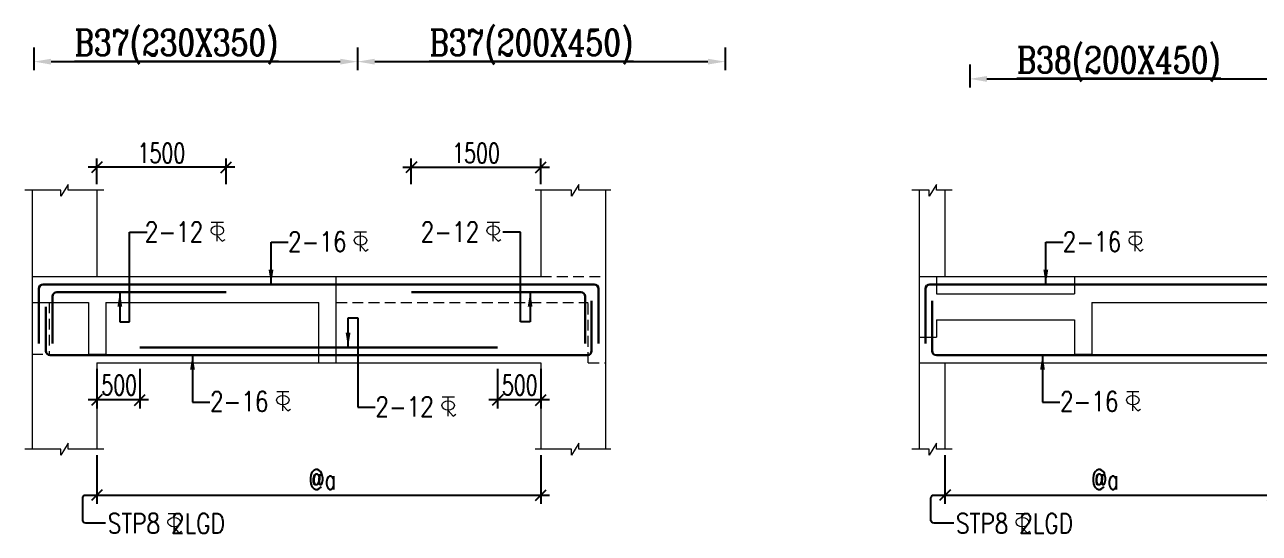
# Model space of a CAD drawing. Header units: millimetres. Extents: x 1255966 to 1543012, y 318612 to 465611.
# Drawn here: x 1480263 to 1494569, y 335125 to 341017 of the extents above; entities that cross this region are included whole.
import ezdxf

# ---------------------------------------------------------------- set-up
doc = ezdxf.new("R2010")
doc.units = ezdxf.units.MM
doc.header["$LTSCALE"] = 500
doc.header["$MEASUREMENT"] = 0
doc.header["$PDMODE"] = 34
doc.linetypes.add('HIDDEN', pattern=[0.375, 0.25, -0.125])
doc.layers.get('Defpoints').update_dxf_attribs({"lineweight": 0})
for name, color, linetype, lineweight in [('BEAM ELE', 2, 'Continuous', 15), ('DIM', 1, 'Continuous', 20), ('TAXT', 3, 'Continuous', 15), ('TEXT', 7, 'Continuous', 13), ('TEXT2', 3, 'Continuous', 15), ('TOWER AREA BEAM..', 3, 'Continuous', 20)]:
    doc.layers.add(name, color=color, linetype=linetype, lineweight=lineweight)
for name, color, linetype in [('D', 10, 'Continuous'), ('ST DIM.', 1, 'Continuous'), ('STEEL', 1, 'Continuous')]:
    doc.layers.add(name, color=color, linetype=linetype)
doc.styles.add('2MM', font='romans.shx', dxfattribs={"width": 0.7})
doc.styles.add('BHTESHT$0$HSCC2', font='romanc.shx')
doc.styles.add('haider', font='romans.shx')
doc.dimstyles.new('SHUIB MOD.', dxfattribs={"dimtxt": 230, "dimasz": 130, "dimexe": 100, "dimexo": 70, "dimgap": 50, "dimtad": 2, "dimdec": 0, "dimzin": 4, "dimdsep": 46, "dimtxsty": '2MM', "dimblk": 'OBLIQUE', "dimcen": 0.09, "dimdle": 100, "dimclrd": 1, "dimclre": 1, "dimclrt": 3, "dimadec": 0, "dimazin": 0, "dimtfac": 1, "dimtdec": 0, "dimtix": 1, "dimtmove": 2, "dimatfit": 3, "dimfxl": 100, "dimtolj": 1, "dimlwd": -1, "dimarcsym": 0})

# ---------------------------------------------------------------- blocks, each defined once
blk = doc.blocks.new('*D566')
at = {"layer": 'Defpoints', "color": 0, "ltscale": 100, "transparency": 16777216}
for p in [(1484119, 340824, 6), (1488379, 340824, 6), (1488379, 340589)]:
    blk.add_point(p, dxfattribs=at)
at = {"layer": 'ST DIM.', "color": 1, "lineweight": -2, "ltscale": 100, "transparency": 16777216}
for p, q in [((1484119, 340754), (1484119, 340489)), ((1488379, 340754), (1488379, 340489))]:
    blk.add_line(p, q, dxfattribs=at)
at = {"layer": 'ST DIM.', "color": 1, "ltscale": 100, "transparency": 16777216}
blk.add_line((1484319, 340589), (1488179, 340589), dxfattribs=at)
for points in [[(1484319, 340622), (1484319, 340555), (1484119, 340589)], [(1488179, 340622), (1488179, 340555), (1488379, 340589)]]:
    blk.add_solid(points, dxfattribs=at)
blk = doc.blocks.new('*D567')
at = {"layer": 'Defpoints', "color": 0, "ltscale": 100, "transparency": 16777216}
for p in [(1480369, 340824, 6), (1484119, 340824, 6), (1484119, 340589)]:
    blk.add_point(p, dxfattribs=at)
at = {"layer": 'ST DIM.', "color": 1, "lineweight": -2, "ltscale": 100, "transparency": 16777216}
for p, q in [((1480369, 340754), (1480369, 340489)), ((1484119, 340754), (1484119, 340489))]:
    blk.add_line(p, q, dxfattribs=at)
at = {"layer": 'ST DIM.', "color": 1, "ltscale": 100, "transparency": 16777216}
blk.add_line((1480569, 340589), (1483919, 340589), dxfattribs=at)
for points in [[(1480569, 340622), (1480569, 340555), (1480369, 340589)], [(1483919, 340622), (1483919, 340555), (1484119, 340589)]]:
    blk.add_solid(points, dxfattribs=at)
blk = doc.blocks.new('*D607')
at = {"layer": 'Defpoints', "color": 0, "ltscale": 100, "transparency": 16777216}
for p in [(1491213, 340624, 6), (1495163, 340624, 6), (1495163, 340389)]:
    blk.add_point(p, dxfattribs=at)
at = {"layer": 'ST DIM.', "color": 1, "lineweight": -2, "ltscale": 100, "transparency": 16777216}
for p, q in [((1491213, 340554), (1491213, 340289)), ((1495163, 340554), (1495163, 340289))]:
    blk.add_line(p, q, dxfattribs=at)
at = {"layer": 'ST DIM.', "color": 1, "ltscale": 100, "transparency": 16777216}
blk.add_line((1491413, 340389), (1494963, 340389), dxfattribs=at)
for points in [[(1491413, 340422), (1491413, 340355), (1491213, 340389)], [(1494963, 340422), (1494963, 340355), (1495163, 340389)]]:
    blk.add_solid(points, dxfattribs=at)
blk = doc.blocks.new('_Oblique')
at = {"color": 0, "linetype": 'ByBlock', "lineweight": -2}
blk.add_line((-0.5, -0.5), (0.5, 0.5), dxfattribs=at)
blk = doc.blocks.new('A$C76682FD6')
at = {"layer": 'TEXT', "color": 3, "ltscale": 0.2}
for p, q in [((143, 219), (2, 219)), ((72, 0), (72, 219)), ((72, 63), (128, 0)), ((128, 0), (162, 21))]:
    blk.add_line(p, q, dxfattribs=at)
blk.add_ellipse((72, 124), major_axis=(72.3, 0), ratio=0.753223, dxfattribs=at)
blk = doc.blocks.new('*D616')
at = {"layer": 'Defpoints', "color": 0, "ltscale": 100, "transparency": 16777216}
for p in [(1481098, 336099, 6), (1486243, 336099, 6), (1486243, 335568)]:
    blk.add_point(p, dxfattribs=at)
at = {"layer": 'ST DIM.', "color": 1, "lineweight": -2, "ltscale": 100, "transparency": 16777216}
for p, q in [((1481098, 336029), (1481098, 335468)), ((1486243, 336029), (1486243, 335468))]:
    blk.add_line(p, q, dxfattribs=at)
at = {"layer": 'ST DIM.', "color": 1, "ltscale": 100, "transparency": 16777216}
blk.add_line((1480998, 335568), (1486343, 335568), dxfattribs=at)
at = {"layer": 'ST DIM.', "color": 1, "ltscale": 100, "transparency": 16777216, "xscale": 125, "yscale": 125, "zscale": 125, "rotation": 180}
blk.add_blockref('_Oblique', (1481098, 335568), dxfattribs=at)
at = {"layer": 'ST DIM.', "color": 1, "ltscale": 100, "transparency": 16777216, "xscale": 125, "yscale": 125, "zscale": 125}
blk.add_blockref('_Oblique', (1486243, 335568), dxfattribs=at)
at = {"layer": 'ST DIM.', "color": 3, "ltscale": 100, "transparency": 16777216, "insert": (1483711, 335749), "char_height": 230, "attachment_point": 5, "style": '2MM'}
blk.add_mtext('\\A1;@a', dxfattribs=at)
blk = doc.blocks.new('*D619')
at = {"layer": 'Defpoints', "color": 0, "ltscale": 100, "transparency": 16777216}
for p in [(1490926, 336099, 6), (1494726, 336099, 6), (1494726, 335568)]:
    blk.add_point(p, dxfattribs=at)
at = {"layer": 'ST DIM.', "color": 1, "lineweight": -2, "ltscale": 100, "transparency": 16777216}
for p, q in [((1490926, 336029), (1490926, 335468)), ((1494726, 336029), (1494726, 335468))]:
    blk.add_line(p, q, dxfattribs=at)
at = {"layer": 'ST DIM.', "color": 1, "ltscale": 100, "transparency": 16777216}
blk.add_line((1490826, 335568), (1494826, 335568), dxfattribs=at)
at = {"layer": 'ST DIM.', "color": 1, "ltscale": 100, "transparency": 16777216, "xscale": 125, "yscale": 125, "zscale": 125, "rotation": 180}
blk.add_blockref('_Oblique', (1490926, 335568), dxfattribs=at)
at = {"layer": 'ST DIM.', "color": 1, "ltscale": 100, "transparency": 16777216, "xscale": 125, "yscale": 125, "zscale": 125}
blk.add_blockref('_Oblique', (1494726, 335568), dxfattribs=at)
at = {"layer": 'ST DIM.', "color": 3, "ltscale": 100, "transparency": 16777216, "insert": (1492780, 335749), "char_height": 230, "attachment_point": 5, "style": '2MM'}
blk.add_mtext('\\A1;@a', dxfattribs=at)
blk = doc.blocks.new('*D636')
at = {"layer": 'Defpoints', "color": 0, "ltscale": 100, "transparency": 16777216}
for p in [(1485743, 337099), (1486243, 337099), (1485743, 336670)]:
    blk.add_point(p, dxfattribs=at)
at = {"layer": 'ST DIM.', "color": 1, "lineweight": -2, "ltscale": 100, "transparency": 16777216}
for p, q in [((1485743, 337029), (1485743, 336570)), ((1486243, 337029), (1486243, 336570))]:
    blk.add_line(p, q, dxfattribs=at)
at = {"layer": 'ST DIM.', "color": 1, "ltscale": 100, "transparency": 16777216}
blk.add_line((1486343, 336670), (1485643, 336670), dxfattribs=at)
at = {"layer": 'ST DIM.', "color": 1, "ltscale": 100, "transparency": 16777216, "xscale": 125, "yscale": 125, "zscale": 125, "rotation": 180}
blk.add_blockref('_Oblique', (1485743, 336670), dxfattribs=at)
at = {"layer": 'ST DIM.', "color": 1, "ltscale": 100, "transparency": 16777216, "xscale": 125, "yscale": 125, "zscale": 125}
blk.add_blockref('_Oblique', (1486243, 336670), dxfattribs=at)
at = {"layer": 'ST DIM.', "color": 3, "ltscale": 100, "transparency": 16777216, "insert": (1486000, 336842), "char_height": 230, "attachment_point": 5, "style": '2MM'}
blk.add_mtext('\\A1;500', dxfattribs=at)
blk = doc.blocks.new('*D637')
at = {"layer": 'Defpoints', "color": 0, "ltscale": 100, "transparency": 16777216}
for p in [(1481098, 337099), (1481598, 337099), (1481098, 336670)]:
    blk.add_point(p, dxfattribs=at)
at = {"layer": 'ST DIM.', "color": 1, "lineweight": -2, "ltscale": 100, "transparency": 16777216}
for p, q in [((1481098, 337029), (1481098, 336570)), ((1481598, 337029), (1481598, 336570))]:
    blk.add_line(p, q, dxfattribs=at)
at = {"layer": 'ST DIM.', "color": 1, "ltscale": 100, "transparency": 16777216}
blk.add_line((1481698, 336670), (1480998, 336670), dxfattribs=at)
at = {"layer": 'ST DIM.', "color": 1, "ltscale": 100, "transparency": 16777216, "xscale": 125, "yscale": 125, "zscale": 125, "rotation": 180}
blk.add_blockref('_Oblique', (1481098, 336670), dxfattribs=at)
at = {"layer": 'ST DIM.', "color": 1, "ltscale": 100, "transparency": 16777216, "xscale": 125, "yscale": 125, "zscale": 125}
blk.add_blockref('_Oblique', (1481598, 336670), dxfattribs=at)
at = {"layer": 'ST DIM.', "color": 3, "ltscale": 100, "transparency": 16777216, "insert": (1481358, 336842), "char_height": 230, "attachment_point": 5, "style": '2MM'}
blk.add_mtext('\\A1;500', dxfattribs=at)
blk = doc.blocks.new('*D638')
at = {"layer": 'Defpoints', "color": 0, "ltscale": 100, "transparency": 16777216}
for p in [(1486243, 339365), (1484743, 339099), (1486243, 339099)]:
    blk.add_point(p, dxfattribs=at)
at = {"layer": 'ST DIM.', "color": 1, "lineweight": -2, "ltscale": 100, "transparency": 16777216}
for p, q in [((1484743, 339169), (1484743, 339465)), ((1486243, 339169), (1486243, 339465))]:
    blk.add_line(p, q, dxfattribs=at)
at = {"layer": 'ST DIM.', "color": 1, "ltscale": 100, "transparency": 16777216}
blk.add_line((1484643, 339365), (1486343, 339365), dxfattribs=at)
at = {"layer": 'ST DIM.', "color": 1, "ltscale": 100, "transparency": 16777216, "xscale": 125, "yscale": 125, "zscale": 125, "rotation": 180}
blk.add_blockref('_Oblique', (1484743, 339365), dxfattribs=at)
at = {"layer": 'ST DIM.', "color": 1, "ltscale": 100, "transparency": 16777216, "xscale": 125, "yscale": 125, "zscale": 125}
blk.add_blockref('_Oblique', (1486243, 339365), dxfattribs=at)
at = {"layer": 'ST DIM.', "color": 3, "ltscale": 100, "transparency": 16777216, "insert": (1485493, 339530), "char_height": 230, "attachment_point": 5, "style": '2MM'}
blk.add_mtext('\\A1;1500', dxfattribs=at)
blk = doc.blocks.new('*D639')
at = {"layer": 'Defpoints', "color": 0, "ltscale": 100, "transparency": 16777216}
for p in [(1481098, 339365), (1481098, 339099), (1482598, 339099)]:
    blk.add_point(p, dxfattribs=at)
at = {"layer": 'ST DIM.', "color": 1, "lineweight": -2, "ltscale": 100, "transparency": 16777216}
for p, q in [((1481098, 339169), (1481098, 339465)), ((1482598, 339169), (1482598, 339465))]:
    blk.add_line(p, q, dxfattribs=at)
at = {"layer": 'ST DIM.', "color": 1, "ltscale": 100, "transparency": 16777216}
blk.add_line((1482698, 339365), (1480998, 339365), dxfattribs=at)
at = {"layer": 'ST DIM.', "color": 1, "ltscale": 100, "transparency": 16777216, "xscale": 125, "yscale": 125, "zscale": 125, "rotation": 180}
blk.add_blockref('_Oblique', (1481098, 339365), dxfattribs=at)
at = {"layer": 'ST DIM.', "color": 1, "ltscale": 100, "transparency": 16777216, "xscale": 125, "yscale": 125, "zscale": 125}
blk.add_blockref('_Oblique', (1482598, 339365), dxfattribs=at)
at = {"layer": 'ST DIM.', "color": 3, "ltscale": 100, "transparency": 16777216, "insert": (1481848, 339530), "char_height": 230, "attachment_point": 5, "style": '2MM'}
blk.add_mtext('\\A1;1500', dxfattribs=at)

msp = doc.modelspace()

# ---------------------------------------------------------------- linework, layer by layer
at = {"layer": 'BEAM ELE', "color": 3}
for points in [[(1481181.5, 339098.8), (1480768.4, 339098.8), (1480768.4, 339167.4), (1480683.8, 339030.8), (1480683.8, 339098.8), (1480263.3, 339098.8)], [(1487056.1, 339098.8), (1486684.3, 339098.8), (1486684.3, 339167.4), (1486599.8, 339030.8), (1486599.8, 339098.8), (1486177.3, 339098.8)], [(1491009.4, 339098.8), (1490826.6, 339098.8), (1490826.6, 339167.4), (1490742.1, 339030.8), (1490742.1, 339098.8), (1490541.2, 339098.8)], [(1481181.5, 336098.8), (1480768.4, 336098.8), (1480768.4, 336167.4), (1480683.8, 336030.8), (1480683.8, 336098.8), (1480263.3, 336098.8)], [(1487056.1, 336098.8), (1486684.3, 336098.8), (1486684.3, 336167.4), (1486599.8, 336030.8), (1486599.8, 336098.8), (1486177.3, 336098.8)], [(1491009.4, 336098.8), (1490826.6, 336098.8), (1490826.6, 336167.4), (1490742.1, 336030.8), (1490742.1, 336098.8), (1490541.2, 336098.8)]]:
    msp.add_lwpolyline(points, dxfattribs=at)
at = {"layer": 'ST DIM.'}
for points in [[(1481199.7, 335243.1), (1480971.3, 335243.1, -0.4142136), (1480935.6, 335278.9), (1480935.6, 335532.5, -0.4142136), (1480971.3, 335568.3), (1481921.5, 335568.3)], [(1491027.6, 335243.1), (1490799.3, 335243.1, -0.4142136), (1490763.5, 335278.9), (1490763.5, 335532.5, -0.4142136), (1490799.3, 335568.3), (1490926.3, 335568.3)]]:
    msp.add_lwpolyline(points, format="xyb", dxfattribs=at)
at = {"layer": 'STEEL', "color": 4, "lineweight": 30, "ltscale": 10}
for p, q in [((1480426.4, 337325.1), (1480426.4, 337958.8)), ((1480476.4, 338008.8), (1486860.8, 338008.8)), ((1480635.1, 337918.8), (1482598.4, 337918.8)), ((1486706.7, 337918.8), (1484743.4, 337918.8)), ((1486910.6, 337325.1), (1486910.6, 337958.8)), ((1490699.8, 337325.1), (1490699.8, 337958.8)), ((1490749.8, 338008.8), (1496228.5, 338008.8)), ((1480510, 337238.8), (1480510, 337748.3)), ((1480585.1, 337325.1), (1480585.1, 337868.8)), ((1486756.7, 337325.1), (1486756.7, 337868.8)), ((1486832.5, 337238.8), (1486832.5, 337819.8)), ((1490776.3, 337238.8), (1490776.3, 337819.8)), ((1480560, 337188.8), (1486782.5, 337188.8)), ((1481598.4, 337278.8), (1485743.4, 337278.8)), ((1490826.3, 337188.8), (1496136.8, 337188.8))]:
    msp.add_line(p, q, dxfattribs=at)
for centre, start, end in [((1480476.4, 337958.8), 90, 180), ((1480635.1, 337868.8), 90, 180), ((1486706.7, 337868.8), 0, 90), ((1486860.6, 337958.8), 0, 90), ((1490749.8, 337958.8), 90, 180), ((1480560, 337238.8), 180, 270), ((1486782.5, 337238.8), 270, 0), ((1490826.3, 337238.8), 180, 270)]:
    msp.add_arc(centre, 50, start, end, dxfattribs=at)
at = {"layer": 'TOWER AREA BEAM..'}
for p, q in [((1480348.4, 339098.8), (1480348.4, 336098.8)), ((1481098.4, 339098.8), (1481098.4, 338098.8)), ((1486243.4, 339098.8), (1486243.4, 338098.8)), ((1486993.4, 339098.8), (1486993.4, 338098.8)), ((1490626.3, 339098.8), (1490626.3, 338098.8)), ((1490926.3, 339098.8), (1490926.3, 338098.8)), ((1480348.4, 338098.8), (1486243.4, 338098.8)), ((1483873.3, 337098.8), (1483873.3, 338098.8)), ((1486993.4, 338098.8), (1486993.4, 337098.8)), ((1490626.3, 338098.8), (1490626.3, 337098.8)), ((1490626.3, 338098.8), (1496376.3, 338098.8)), ((1490826.3, 338098.8), (1490826.3, 337898.8)), ((1492426.3, 338098.8), (1492426.3, 337898.8)), ((1490826.3, 337898.8), (1492426.3, 337898.8)), ((1480348.4, 337798.8), (1481003.3, 337798.8)), ((1481003.3, 337798.8), (1481003.3, 337198.8)), ((1481203.3, 337798.8), (1483673.3, 337798.8)), ((1481203.3, 337798.8), (1481203.3, 337198.8)), ((1483673.3, 337098.8), (1483673.3, 337798.8)), ((1492626.3, 337798.8), (1496176.3, 337798.8)), ((1492626.3, 337798.8), (1492626.3, 337198.8)), ((1490826.3, 337598.8), (1490826.3, 337398.8)), ((1490826.3, 337598.8), (1492426.3, 337598.8)), ((1492426.3, 337598.8), (1492426.3, 337198.8)), ((1490626.3, 337398.8), (1490826.3, 337398.8)), ((1481003.3, 337198.8), (1481203.3, 337198.8)), ((1492426.3, 337198.8), (1492626.3, 337198.8)), ((1481098.4, 337098.8), (1481098.4, 336098.8)), ((1481098.4, 337098.8), (1486243.4, 337098.8)), ((1486243.4, 337098.8), (1486243.4, 336098.8)), ((1486993.4, 337098.8), (1486993.4, 336098.8)), ((1490626.3, 337098.8), (1494726.3, 337098.8)), ((1490626.3, 337098.8), (1490626.3, 336098.8)), ((1490926.3, 337098.8), (1490926.3, 336098.8))]:
    msp.add_line(p, q, dxfattribs=at)
at = {"layer": 'TOWER AREA BEAM..', "linetype": 'HIDDEN'}
for p, q in [((1486243.4, 338098.8), (1486993.4, 338098.8)), ((1480548.4, 337798.8), (1480548.4, 337198.8)), ((1483873.3, 337798.8), (1486793.4, 337798.8)), ((1486793.4, 337098.8), (1486793.4, 337798.8)), ((1480348.4, 337198.8), (1480548.4, 337198.8)), ((1486793.4, 337098.8), (1486993.4, 337098.8))]:
    msp.add_line(p, q, dxfattribs=at)

# ---------------------------------------------------------------- block references
at = {"layer": 'DIM', "lineweight": 0}
for p in [(1482422.9, 338507.5), (1484082.4, 338394.3), (1485619.9, 338507.5), (1493059.2, 338394.3), (1483182.5, 336543.5), (1493031.4, 336543.5), (1485098.6, 336483.1), (1481922.2, 335130.4), (1491750.1, 335130.4)]:
    msp.add_blockref('A$C76682FD6', p, dxfattribs=at)

# ---------------------------------------------------------------- texts
at = {"layer": 'TAXT', "style": 'BHTESHT$0$HSCC2', "width": 0.8}
for s, p in [('%%UB37(230X350)', (1480838.8, 340659.5)), ('%%UB37(200X450)', (1484951.1, 340659.5)), ('%%UB38(200X450)', (1491757.4, 340459.5))]:
    msp.add_text(s, height=300, dxfattribs=at).set_placement(p)
at = {"layer": 'TEXT2', "color": 3, "style": 'haider', "width": 0.8}
for s, p in [('2-12', (1481654.8, 338502.3)), ('2-16', (1483314.4, 338389.2)), ('2-12', (1484851.9, 338502.3)), ('2-16', (1492291.2, 338389.2)), ('2-16', (1482410.2, 336538.3)), ('2-16', (1492259.1, 336538.3)), ('2-12', (1484326.2, 336477.9)), ('STP8 2LGD', (1481225.5, 335125.2)), ('STP8 2LGD', (1491053.4, 335125.2))]:
    msp.add_text(s, height=230, dxfattribs=at).set_placement(p)

# ---------------------------------------------------------------- dimensions: what is measured, and where the dimension line sits
at = {"layer": 'ST DIM.', "ltscale": 100}
for base, p1, p2, text, override, picture, middle in [((1484118.9, 340588.6, -6.3), (1480368.9, 340823.7), (1484118.9, 340823.7), ' ', {"dimasz": 200, "dimsah": 1}, '*D567', (1483422.6, 340769, -6.3)), ((1488378.9, 340588.6, -6.3), (1484118.9, 340823.7), (1488378.9, 340823.7), ' ', {"dimasz": 200, "dimsah": 1}, '*D566', (1487410, 340769, -6.3)), ((1495162.7, 340388.6, -6.3), (1491212.7, 340623.7), (1495162.7, 340623.7), ' ', {"dimasz": 200, "dimsah": 1}, '*D607', (1493990.9, 340569, -6.3)), ((1486243.4, 335568.3, -6.3), (1481098.4, 336098.8), (1486243.4, 336098.8), '@a', {"dimasz": 125}, '*D616', (1483710.7, 335748.7, -6.3)), ((1494726.3, 335568.3, -6.3), (1490926.3, 336098.8), (1494726.3, 336098.8), '@a', {"dimasz": 125}, '*D619', (1492780.4, 335748.7, -6.3))]:
    dim = msp.add_linear_dim(base=base, p1=p1, p2=p2, text=text, dimstyle='SHUIB MOD.', override=override, dxfattribs=at)
    dim.commit()
    dim.dimension.update_dxf_attribs({"geometry": picture, "text_midpoint": middle, "dimtype": 160})
dim = msp.add_linear_dim(base=(1481098.4, 339364.7), p1=(1482598.4, 339098.8), p2=(1481098.4, 339098.8), angle=180, dimstyle='SHUIB MOD.', override={"dimasz": 125}, dxfattribs=at)
dim.commit()
dim.dimension.update_dxf_attribs({"geometry": '*D639', "text_midpoint": (1481848.4, 339529.7)})
dim = msp.add_linear_dim(base=(1486243.4, 339364.7), p1=(1484743.4, 339098.8), p2=(1486243.4, 339098.8), dimstyle='SHUIB MOD.', override={"dimasz": 125}, dxfattribs=at)
dim.commit()
dim.dimension.update_dxf_attribs({"geometry": '*D638', "text_midpoint": (1485493.4, 339529.7)})
for base, p1, p2, picture, middle in [((1481098.4, 336669.7), (1481598.4, 337098.8), (1481098.4, 337098.8), '*D637', (1481358.3, 336841.6)), ((1485743.4, 336669.7), (1486243.4, 337098.8), (1485743.4, 337098.8), '*D636', (1485999.9, 336841.6))]:
    dim = msp.add_linear_dim(base=base, p1=p1, p2=p2, dimstyle='SHUIB MOD.', override={"dimasz": 125}, dxfattribs=at)
    dim.commit()
    dim.dimension.update_dxf_attribs({"geometry": picture, "text_midpoint": middle, "dimtype": 160})

# ---------------------------------------------------------------- leaders
at = {"layer": 'D', "linetype": 'Continuous'}
for points in [[(1481365.9, 337918.8), (1481365.9, 337576.4), (1481477.1, 337576.4), (1481477.1, 338612), (1481681.6, 338612)], [(1486119.7, 337918.8), (1486119.7, 337576.4), (1486008.5, 337576.4), (1486008.5, 338612), (1485804, 338612)], [(1483117.7, 338008.8), (1483117.7, 338498.8), (1483317.7, 338498.8)], [(1492094.5, 338008.8), (1492094.5, 338498.8), (1492294.5, 338498.8)], [(1484010.2, 337278.8), (1484010.2, 337621.2), (1484121.4, 337621.2), (1484121.4, 336585.6), (1484325.9, 336585.6)], [(1482207.8, 337188.8), (1482207.8, 336646), (1482409.8, 336646)], [(1492056.7, 337188.8), (1492056.7, 336646), (1492258.7, 336646)]]:
    msp.add_leader(points, dimstyle='SHUIB MOD.', override={"dimasz": 170, "dimtad": 0}, dxfattribs=at)

doc.saveas('drawing.dxf')
